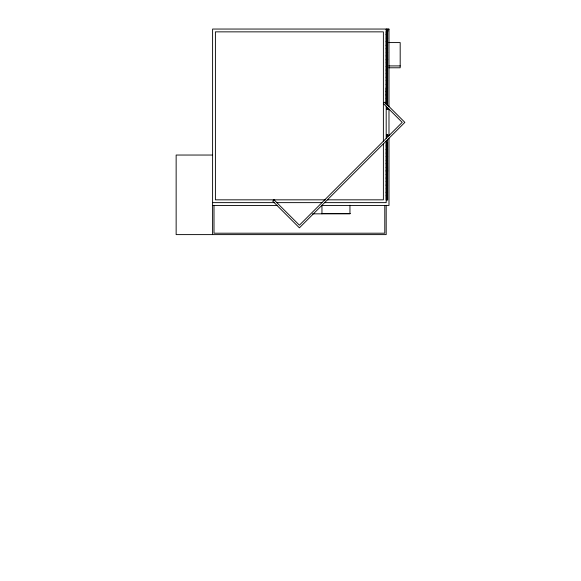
<?xml version="1.0" encoding="UTF-8"?>
<svg xmlns="http://www.w3.org/2000/svg" width="581" height="581" viewBox="0 0 581 581"><rect width="100%" height="100%" fill="white"/><g stroke="black" fill="none" stroke-linecap="round" stroke-linejoin="round"><path stroke-width="0.87" d="M386.191 59.908L386.212 31.468L387.629 31.461M386.147 102.183L387.65 101.929L386.176 102.154M386.14 95.073L387.65 95.059L386.176 94.812M387.658 87.949L386.154 87.963L387.65 87.709M387.643 73.729L386.147 73.743L387.643 73.489M387.636 66.619L386.14 66.641L387.636 66.379M387.149 88.29L386.205 88.29L386.205 104.289L386.205 59.858L387.629 59.901L387.382 31.686M386.256 145.925L387.636 146.165L386.227 145.925M386.22 171.424L387.636 171.41L387.389 143.195M386.212 48.869L387.629 48.869L386.212 48.637M387.592 188.818L386.212 188.825L387.592 188.585M387.607 105.299L387.418 60.112L387.44 88.312M387.382 105.299L387.418 88.552L387.433 105.299M387.164 37.99C389.379 38.295 384.223 37.954 387.157 38.23M386.154 45.311L387.658 45.325L386.191 45.1M387.164 52.21C389.364 52.501 384.23 52.174 387.157 52.45M387.164 59.32C389.364 59.611 384.244 59.247 387.157 59.56M387.65 80.599L386.154 80.592L387.629 80.839M387.636 142.97L386.234 142.984L386.205 199.864L387.614 199.835L387.382 171.635M387.665 156.601L386.169 156.609L387.665 156.841M386.198 163.82L387.68 163.711L386.198 163.719M386.169 170.799L387.665 171.061L386.198 170.829M386.183 185.048L387.658 185.281L386.154 185.114M387.164 199.268C387.433 199.777 385.675 199.094 387.157 199.508M386.191 29.311L388.987 29.239M387.81 31.069L387.81 29.704L386.416 29.675L386.416 31.098L387.839 31.098M387.81 29.704L386.452 29.704L386.452 31.069M386.212 34.417L387.629 34.417L386.212 34.548M386.212 41.512L387.629 41.527L386.212 41.752M388.812 42.58L400.186 42.58L400.186 67.781L388.812 67.781M386.242 55.878L387.629 55.747L386.212 55.979M387.607 62.835L386.191 62.842L387.607 63.075M388.812 65.914L400.186 65.914M386.198 69.952L387.614 69.945M387.614 70.185L386.227 70.185M386.205 77.062L387.614 77.055M386.205 77.302L387.614 77.295M386.205 84.172L387.621 84.165L386.205 84.412M387.389 88.319L387.607 59.865L387.135 59.85L387.142 105.176L387.128 88.29L387.629 88.305M386.191 91.282L387.607 91.275M386.22 91.522L387.607 91.515M387.614 98.385L386.198 98.392L387.614 98.625M387.607 105.132L387.65 29.333M387.839 108.124L386.416 108.124L386.416 109.548L387.839 109.548L387.839 108.124L386.452 108.16L386.452 109.519M387.839 134.857L386.416 134.857L386.416 136.281L387.839 136.281L387.839 134.857L386.452 134.886L386.452 136.252M386.169 149.47L387.68 149.484L386.205 149.738M386.227 153.028L387.636 153.028L386.256 153.13M212.602 155.04L176.145 155.04L176.145 234.608L386.191 234.608L386.191 205.296M386.227 160.371L387.636 160.385L386.256 160.385M386.227 167.248L387.636 167.248L386.227 167.495M386.212 174.59L387.629 174.598L386.242 174.365M386.191 177.939L387.658 178.171L386.154 178.149M386.212 181.475L387.629 181.475L386.242 181.606M386.183 192.26L387.665 192.144L386.183 192.158M386.212 195.688L387.629 195.695L386.249 195.935M325.498 199.835L215.406 199.835L215.406 31.853L383.387 31.853L383.387 141.198M327.306 199.835L383.387 199.835L383.387 143.754M212.602 202.631L274.203 202.631M276.839 202.631L321.954 202.631M324.597 202.631L386.191 202.631L386.191 141.038M212.602 205.434L276.999 205.434M321.794 205.434L388.987 205.434L388.987 138.242M322.186 213.51L350.27 213.51M312.476 213.837L349.951 213.837L349.951 205.216M388.987 106.512L388.987 29.05L212.602 29.05L212.602 234.608M388.987 109.148L388.987 135.598M387.607 139.622L387.629 199.849L387.157 199.864L387.171 142.984L387.171 171.424M387.157 31.468L387.157 59.908M386.191 29.05L386.191 104.319M386.191 106.352L386.191 138.401M384.789 205.333L384.789 233.206L214.004 233.206L214.004 205.333M321.954 205.216L321.954 213.837M274.036 199.835L272.721 201.157L299.397 227.832L404.855 122.373L384.709 102.227L383.387 103.549L402.212 122.373L299.397 225.196L274.036 199.835"/></g></svg>
